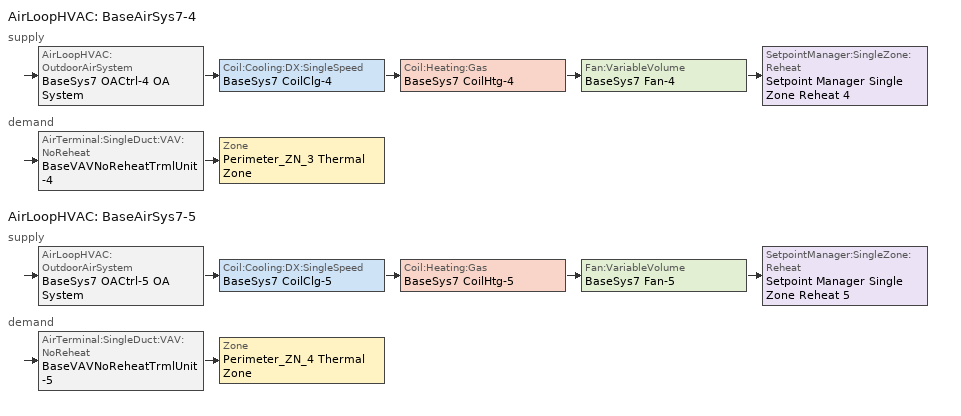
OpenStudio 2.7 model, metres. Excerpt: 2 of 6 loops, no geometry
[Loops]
AirLoopHVAC 'BaseAirSys7-4'
 supply: AirLoopHVAC:OutdoorAirSystem 'BaseSys7 OACtrl-4 OA System' > Coil:Cooling:DX:SingleSpeed 'BaseSys7 CoilClg-4' > Coil:Heating:Gas 'BaseSys7 CoilHtg-4' > Fan:VariableVolume 'BaseSys7 Fan-4' > SetpointManager:SingleZone:Reheat 'Setpoint Manager Single Zone Reheat 4'
 demand: AirTerminal:SingleDuct:VAV:NoReheat 'BaseVAVNoReheatTrmlUnit-4' > Zone 'Perimeter_ZN_3 Thermal Zone'
AirLoopHVAC 'BaseAirSys7-5'
 supply: AirLoopHVAC:OutdoorAirSystem 'BaseSys7 OACtrl-5 OA System' > Coil:Cooling:DX:SingleSpeed 'BaseSys7 CoilClg-5' > Coil:Heating:Gas 'BaseSys7 CoilHtg-5' > Fan:VariableVolume 'BaseSys7 Fan-5' > SetpointManager:SingleZone:Reheat 'Setpoint Manager Single Zone Reheat 5'
 demand: AirTerminal:SingleDuct:VAV:NoReheat 'BaseVAVNoReheatTrmlUnit-5' > Zone 'Perimeter_ZN_4 Thermal Zone'
[Sizing:Zone] Zone Cooling Design Supply Air Temperature Input Method=TemperatureDifference; Zone Cooling Design Supply Air Temperature {C}=14; Zone Cooling Design Supply Air Temperature Difference {deltaC}=11.1111; Zone Heating Design Supply Air Temperature Input Method=TemperatureDifference; Zone Heating Design Supply Air Temperature {C}=40; Zone Heating Design Supply Air Temperature Difference {deltaC}=13.8889; Zone Cooling Design Supply Air Humidity Ratio {kg-H2O/kg-air}=0.0085; Zone Heating Design Supply Air Humidity Ratio {kg-H2O/kg-air}=0.008; Zone Heating Sizing Factor=1; Zone Cooling Sizing Factor=1; Cooling Design Air Flow Method=DesignDay; Cooling Minimum Air Flow per Zone Floor Area {m3/s-m2}=0; Cooling Minimum Air Flow {m3/s}=0; Cooling Minimum Air Flow Fraction=0; Heating Design Air Flow Method=DesignDayWithLimit; Heating Maximum Air Flow per Zone Floor Area {m3/s-m2}=0; Heating Maximum Air Flow {m3/s}=0; Heating Maximum Air Flow Fraction=0.5; Account for Dedicated Outdoor Air System=No; Dedicated Outdoor Air System Control Strategy=NeutralSupplyAir; Dedicated Outdoor Air Low Setpoint Temperature for Design {C}=autosize; Dedicated Outdoor Air High Setpoint Temperature for Design {C}=autosize
Perimeter_ZN_3 Thermal Zone; Perimeter_ZN_4 Thermal Zone
[Zone equipment]
Perimeter_ZN_3 Thermal Zone: BaseVAVNoReheatTrmlUnit-4
Perimeter_ZN_4 Thermal Zone: BaseVAVNoReheatTrmlUnit-5
[AirLoopHVAC] Availability Schedule=OfficeHVACAvail; Design Supply Air Flow Rate {m3/s}=AutoSize
BaseAirSys7-4; BaseAirSys7-5
[Sizing:System] Type of Load to Size On=Sensible; Design Outdoor Air Flow Rate {m3/s}=Autosize; Central Heating Maximum System Air Flow Ratio=0.5; Preheat Design Temperature {C}=5.68434e-14; Preheat Design Humidity Ratio {kg-H2O/kg-Air}=0; Precool Design Temperature {C}=5.68434e-14; Precool Design Humidity Ratio {kg-H2O/kg-Air}=0; Central Cooling Design Supply Air Temperature {C}=12.7778; Central Heating Design Supply Air Temperature {C}=35; Sizing Option=NonCoincident; 100% Outdoor Air in Cooling=No; 100% Outdoor Air in Heating=No; Central Cooling Design Supply Air Humidity Ratio {kg-H2O/kg-Air}=0.0085; Central Heating Design Supply Air Humidity Ratio {kg-H2O/kg-Air}=0.008; Cooling Design Air Flow Method=DesignDay; Cooling Design Air Flow Rate {m3/s}=0; Heating Design Air Flow Method=DesignDay; Heating Design Air Flow Rate {m3/s}=0; System Outdoor Air Method=ZoneSum; Zone Maximum Outdoor Air Fraction=1; Cooling Supply Air Flow Rate Per Floor Area {m3/s-m2}=0.00996765; Cooling Fraction of Autosized Cooling Supply Air Flow Rate=1; Cooling Supply Air Flow Rate Per Unit Cooling Capacity {m3/s-W}=3.94755e-05; Heating Supply Air Flow Rate Per Floor Area {m3/s-m2}=0.00996765; Heating Fraction of Autosized Heating Supply Air Flow Rate=1; Heating Fraction of Autosized Cooling Supply Air Flow Rate=1; Heating Supply Air Flow Rate Per Unit Heating Capacity {m3/s-W}=3.15882e-05; Cooling Design Capacity Method=CoolingDesignCapacity; Cooling Design Capacity {W}=autosize; Cooling Design Capacity Per Floor Area {W/m2}=234.7; Fraction of Autosized Cooling Design Capacity=1; Heating Design Capacity Method=HeatingDesignCapacity; Heating Design Capacity {W}=autosize; Heating Design Capacity Per Floor Area {W/m2}=157; Fraction of Autosized Heating Design Capacity=1; Central Cooling Capacity Control Method=OnOff
BaseAirSys7-4; BaseAirSys7-5
[Fan:VariableVolume] Availability Schedule=Always On; Fan Total Efficiency=1; Pressure Rise {Pa}=0.00249089; Maximum Flow Rate {m3/s}=Autosize; Fan Power Minimum Flow Rate Input Method=FixedFlowRate; Fan Power Minimum Flow Fraction=0; Fan Power Minimum Air Flow Rate {m3/s}=0; Motor Efficiency=1; Motor In Airstream Fraction=1; Fan Power Coefficient 1=0.027828; Fan Power Coefficient 2=0.026583; Fan Power Coefficient 3=-0.087069; Fan Power Coefficient 4=1.03092; Fan Power Coefficient 5=0
BaseSys7 Fan-4; BaseSys7 Fan-5
[Coil:Heating:Gas] Availability Schedule=Always On; Gas Burner Efficiency=0.8; Nominal Capacity {W}=AutoSize; Parasitic Electric Load {W}=0; Part Load Fraction Correlation Curve=CoilHtgFurnFIRRatio_fQRatio; Parasitic Gas Load {W}=0
BaseSys7 CoilHtg-4; BaseSys7 CoilHtg-5
[Coil:Cooling:DX:SingleSpeed] Availability Schedule=Always On Discrete; Rated Total Cooling Capacity {W}=autosize; Rated Sensible Heat Ratio=autosize; Rated COP {W/W}=3; Rated Air Flow Rate {m3/s}=autosize; Rated Evaporator Fan Power Per Volume Flow Rate {W/(m3/s)}=773.3; Total Cooling Capacity Function of Temperature Curve=CoilClgDXQRatio_fTwbToadbSI; Total Cooling Capacity Function of Flow Fraction Curve=CoilClgDXSnglQRatio_fCFMRatio; Energy Input Ratio Function of Flow Fraction Curve=CoilClgDXSnglEIRRatio_fCFMRatio; Condenser Type=AirCooled; Evaporative Condenser Effectiveness=0; Evaporative Condenser Air Flow Rate {m3/s}=Autosize; Evaporative Condenser Pump Rated Power Consumption {W}=Autosize; Crankcase Heater Capacity {W}=0; Maximum Outdoor Dry-Bulb Temperature for Crankcase Heater Operation {C}=0; Basin Heater Capacity {W/K}=0; Basin Heater Setpoint Temperature {C}=10
Name | Energy Input Ratio Function of Temperature Curve | Part Load Fraction Correlation Curve
BaseSys7 CoilClg-4 | Curve Biquadratic 4 | Curve Quadratic 4
BaseSys7 CoilClg-5 | Curve Biquadratic 5 | Curve Quadratic 5
[Controller:OutdoorAir] Minimum Outdoor Air Flow Rate {m3/s}=0; Maximum Outdoor Air Flow Rate {m3/s}=Autosize; Economizer Control Type=NoEconomizer; Economizer Control Action Type=ModulateFlow; Economizer Maximum Limit Enthalpy {J/kg}=64000; Lockout Type=NoLockout; Minimum Limit Type=FixedMinimum; High Humidity Control=No; Heat Recovery Bypass Control Type=BypassWhenOAFlowGreaterThanMinimum
Name | Minimum Outdoor Air Schedule | Controller Mechanical Ventilation
BaseSys7 OACtrl-4 | BaseSys7 OACtrl-4 Schedule | BaseSys7 OACtrl-4 Mech Vent Controller
BaseSys7 OACtrl-5 | BaseSys7 OACtrl-5 Schedule | BaseSys7 OACtrl-5 Mech Vent Controller
[Controller:MechanicalVentilation] Availability Schedule=Always On Discrete; System Outdoor Air Method=ZoneSum
BaseSys7 OACtrl-4 Mech Vent Controller; BaseSys7 OACtrl-5 Mech Vent Controller
[AirLoopHVAC:OutdoorAirSystem]
Name | Controller
BaseSys7 OACtrl-4 OA System | BaseSys7 OACtrl-4
BaseSys7 OACtrl-5 OA System | BaseSys7 OACtrl-5
[SetpointManager:SingleZone:Reheat] Minimum Supply Air Temperature {C}=12.7778; Maximum Supply Air Temperature {C}=35
Name | Control Zone | Setpoint Node or NodeList
Setpoint Manager Single Zone Reheat 4 | Perimeter_ZN_3 Thermal Zone | BaseSys7 Fan-4 Outlet Node
Setpoint Manager Single Zone Reheat 5 | Perimeter_ZN_4 Thermal Zone | BaseSys7 Fan-5 Outlet Node
[AirTerminal:SingleDuct:VAV:NoReheat] Availability Schedule=Always On; Maximum Air Flow Rate {m3/s}=autosize; Zone Minimum Air Flow Input Method=FixedFlowRate; Constant Minimum Air Flow Fraction=0.3; Control For Outdoor Air=No
Name | Fixed Minimum Air Flow Rate {m3/s}
BaseVAVNoReheatTrmlUnit-4 | 0.086449
BaseVAVNoReheatTrmlUnit-5 | 0.0512828
[Curve:Biquadratic]
Name | Coefficient1 Constant | Coefficient2 x | Coefficient3 x**2 | Coefficient4 y | Coefficient5 y**2 | Coefficient6 x*y | Minimum Value of x | Maximum Value of x | Minimum Value of y | Maximum Value of y | Minimum Curve Output | Maximum Curve Output
CoilClgDXQRatio_fTwbToadbSI | 0.86779 | 0.014245 | 0.000554 | -0.007569 | 3.2e-005 | -0.000191 | 13.89 | 25 | 23.89 | 46.11 | 0.77 | 1.29
Curve Biquadratic 4; Curve Biquadratic 5 | 0.342414 | 0.034885 | -0.0006237 | 0.00497722 | 0.000437951 | -0.000728028 | 17 | 22 | 13 | 46
[Curve:Quadratic]
Name | Coefficient1 Constant | Coefficient2 x | Coefficient3 x**2 | Minimum Value of x | Maximum Value of x | Minimum Curve Output | Maximum Curve Output
CoilClgDXSnglQRatio_fCFMRatio | 0.8 | 0.2 | 0 | 0 | 100 | 0.8
CoilClgDXSnglEIRRatio_fCFMRatio | 1.156 | -0.1816 | 0.0256 | 0 | 100
CoilHtgFurnFIRRatio_fQRatio | 0.01861 | 1.09421 | -0.112819 | 0.7 | 1 | 0.73 | 1
Curve Quadratic 4; Curve Quadratic 5 | 0.85 | 0.15 | 0 | 0 | 1
[Schedule:Day]
OfficeHVACAvailSun; BaseSys7 OACtrl-4 Schedule Week 1 Sunday; BaseSys7 OACtrl-4 Schedule Week 1 Holiday; BaseSys7 OACtrl-4 Schedule Week 1 Custom 1; BaseSys7 OACtrl-4 Schedule Week 1 Custom 2; BaseSys7 OACtrl-5 Schedule Week 1 Sunday; BaseSys7 OACtrl-5 Schedule Week 1 Holiday; BaseSys7 OACtrl-5 Schedule Week 1 Custom 1; BaseSys7 OACtrl-5 Schedule Week 1 Custom 2: 1, 0, 0, 2, 0, 0, 3, 0, 0, 4, 0, 0, 5, 0, 0, 6, 0, 1, 7, 0, 1, 8, 0, 1, 9, 0, 1, 10, 0, 1, 11, 0, 1, 12, 0, 1, 13, 0, 1, 14, 0, 1, 15, 0, 1, 16, 0, 1, 17, 0, 1, 18, 0, 1, 19, 0, 0, 20, 0, 0, 21, 0, 0, 22, 0, 0, 23, 0, 0, 24, 0, 0
OfficeHVACAvailWD; BaseSys7 OACtrl-4 Schedule Week 1 Monday; BaseSys7 OACtrl-4 Schedule Week 1 Tuesday; BaseSys7 OACtrl-4 Schedule Week 1 Wednesday; BaseSys7 OACtrl-4 Schedule Week 1 Thursday; BaseSys7 OACtrl-4 Schedule Week 1 Friday; BaseSys7 OACtrl-5 Schedule Week 1 Monday; BaseSys7 OACtrl-5 Schedule Week 1 Tuesday; BaseSys7 OACtrl-5 Schedule Week 1 Wednesday; BaseSys7 OACtrl-5 Schedule Week 1 Thursday; BaseSys7 OACtrl-5 Schedule Week 1 Friday: 1, 0, 0, 2, 0, 0, 3, 0, 0, 4, 0, 0, 5, 0, 0, 6, 0, 1, 7, 0, 1, 8, 0, 1, 9, 0, 1, 10, 0, 1, 11, 0, 1, 12, 0, 1, 13, 0, 1, 14, 0, 1, 15, 0, 1, 16, 0, 1, 17, 0, 1, 18, 0, 1, 19, 0, 1, 20, 0, 1, 21, 0, 1, 22, 0, 1, 23, 0, 1, 24, 0, 1
OfficeHVACAvailSat; BaseSys7 OACtrl-4 Schedule Week 1 Saturday; BaseSys7 OACtrl-5 Schedule Week 1 Saturday: 1, 0, 0, 2, 0, 0, 3, 0, 0, 4, 0, 0, 5, 0, 0, 6, 0, 1, 7, 0, 1, 8, 0, 1, 9, 0, 1, 10, 0, 1, 11, 0, 1, 12, 0, 1, 13, 0, 1, 14, 0, 1, 15, 0, 1, 16, 0, 1, 17, 0, 1, 18, 0, 1, 19, 0, 1, 20, 0, 0, 21, 0, 0, 22, 0, 0, 23, 0, 0, 24, 0, 0
AllOnHVACAvailDay; BaseSys7 OACtrl-4 Schedule Week 1 Summer; BaseSys7 OACtrl-4 Schedule Week 1 Winter; BaseSys7 OACtrl-5 Schedule Week 1 Summer; BaseSys7 OACtrl-5 Schedule Week 1 Winter: 1, 0, 1, 2, 0, 1, 3, 0, 1, 4, 0, 1, 5, 0, 1, 6, 0, 1, 7, 0, 1, 8, 0, 1, 9, 0, 1, 10, 0, 1, 11, 0, 1, 12, 0, 1, 13, 0, 1, 14, 0, 1, 15, 0, 1, 16, 0, 1, 17, 0, 1, 18, 0, 1, 19, 0, 1, 20, 0, 1, 21, 0, 1, 22, 0, 1, 23, 0, 1, 24, 0, 1
Schedule Day 1: 24, 0, 1
[Schedule:Week]
OfficeHVACAvailWk: OfficeHVACAvailSun, OfficeHVACAvailWD, OfficeHVACAvailWD, OfficeHVACAvailWD, OfficeHVACAvailWD, OfficeHVACAvailWD, OfficeHVACAvailSat, OfficeHVACAvailSun, AllOnHVACAvailDay, AllOnHVACAvailDay, OfficeHVACAvailSun, OfficeHVACAvailSun
BaseSys7 OACtrl-4 Schedule Week 1: BaseSys7 OACtrl-4 Schedule Week 1 Sunday, BaseSys7 OACtrl-4 Schedule Week 1 Monday, BaseSys7 OACtrl-4 Schedule Week 1 Tuesday, BaseSys7 OACtrl-4 Schedule Week 1 Wednesday, BaseSys7 OACtrl-4 Schedule Week 1 Thursday, BaseSys7 OACtrl-4 Schedule Week 1 Friday, BaseSys7 OACtrl-4 Schedule Week 1 Saturday, BaseSys7 OACtrl-4 Schedule Week 1 Holiday, BaseSys7 OACtrl-4 Schedule Week 1 Summer, BaseSys7 OACtrl-4 Schedule Week 1 Winter, BaseSys7 OACtrl-4 Schedule Week 1 Custom 1, BaseSys7 OACtrl-4 Schedule Week 1 Custom 2
BaseSys7 OACtrl-5 Schedule Week 1: BaseSys7 OACtrl-5 Schedule Week 1 Sunday, BaseSys7 OACtrl-5 Schedule Week 1 Monday, BaseSys7 OACtrl-5 Schedule Week 1 Tuesday, BaseSys7 OACtrl-5 Schedule Week 1 Wednesday, BaseSys7 OACtrl-5 Schedule Week 1 Thursday, BaseSys7 OACtrl-5 Schedule Week 1 Friday, BaseSys7 OACtrl-5 Schedule Week 1 Saturday, BaseSys7 OACtrl-5 Schedule Week 1 Holiday, BaseSys7 OACtrl-5 Schedule Week 1 Summer, BaseSys7 OACtrl-5 Schedule Week 1 Winter, BaseSys7 OACtrl-5 Schedule Week 1 Custom 1, BaseSys7 OACtrl-5 Schedule Week 1 Custom 2
[Schedule:Year]
OfficeHVACAvail: 12, 31, OfficeHVACAvailWk
BaseSys7 OACtrl-4 Schedule: 12, 31, BaseSys7 OACtrl-4 Schedule Week 1
BaseSys7 OACtrl-5 Schedule: 12, 31, BaseSys7 OACtrl-5 Schedule Week 1
[Schedule:Ruleset]
Always On: Default Day Schedule=Schedule Day 1
[Schedule:Constant]
Always On Discrete: Value=1
